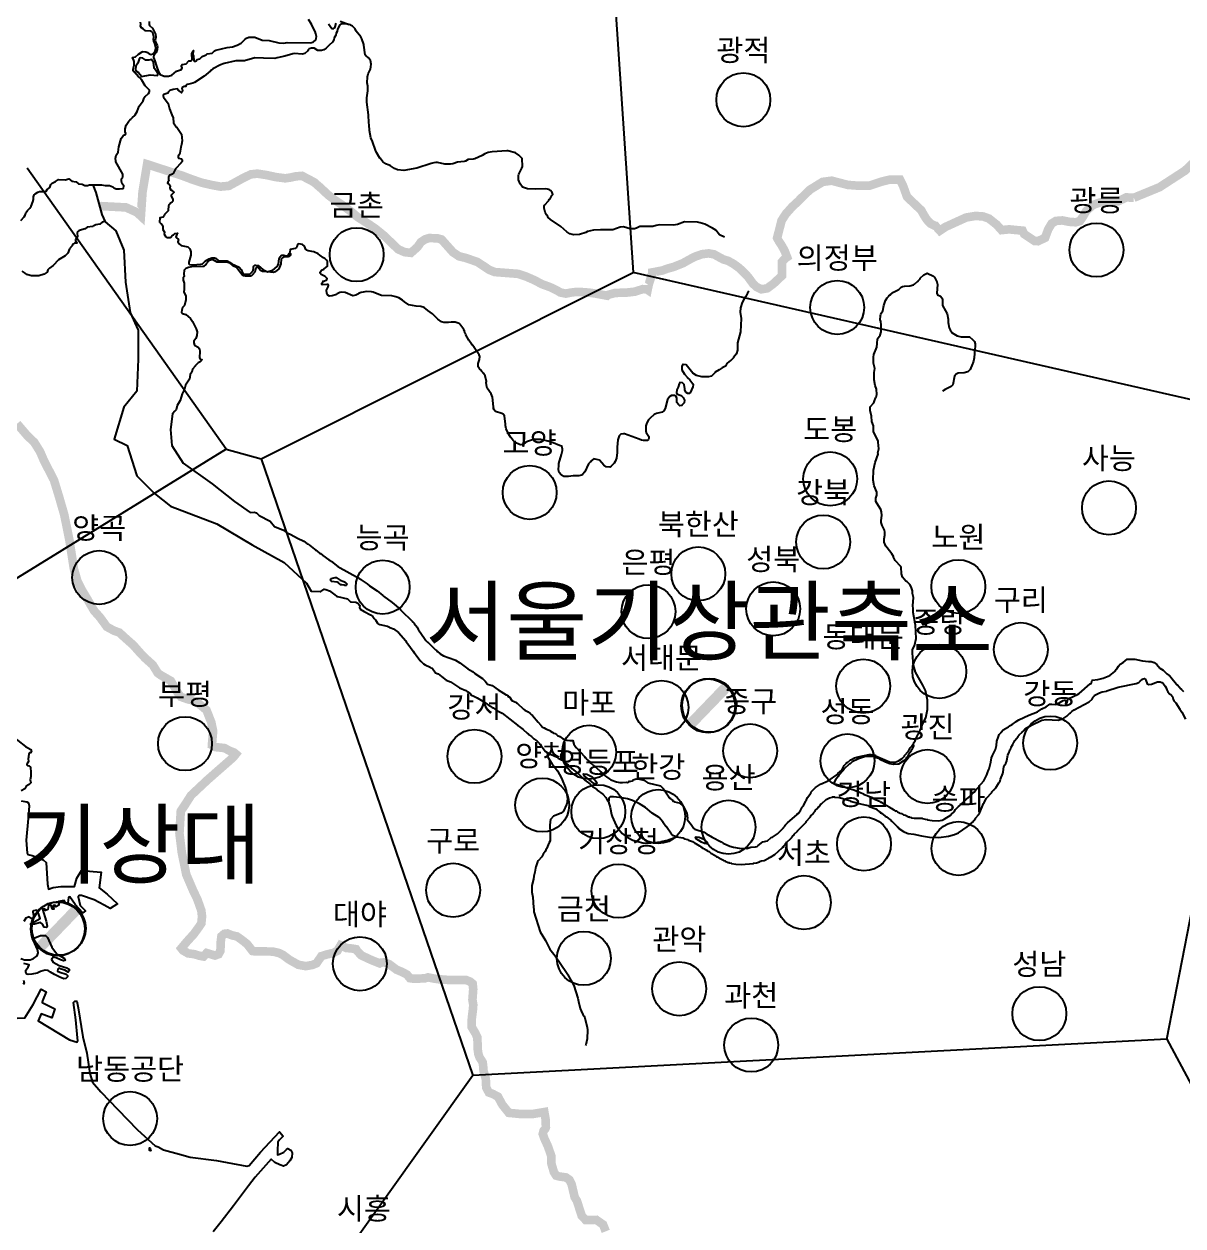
# Model space of a CAD drawing. Header units: millimetres. Extents: x -954552 to 1497340, y -301250 to 736091.
# Drawn here: x 164931 to 218715, y 428269 to 484056 of the extents above; entities that cross this region are included whole.
import ezdxf
from ezdxf.enums import TextEntityAlignment as Align

# ---------------------------------------------------------------- set-up
doc = ezdxf.new("R2010")
doc.units = ezdxf.units.MM
for name, color, linetype in [('2121', 7, 'Continuous'), ('2122', 7, 'Continuous'), ('2411', 7, 'Continuous'), ('AWS', 4, 'Continuous'), ('AWS명', 2, 'Continuous'), ('EL', 2, 'Continuous'), ('MAIN-RIVER', 5, 'Continuous'), ('Point', 1, 'Continuous'), ('관측소명', 3, 'Continuous'), ('기상청', 1, 'Continuous'), ('티센', 6, 'Continuous')]:
    doc.layers.add(name, color=color, linetype=linetype)
doc.styles.get("Standard").update_dxf_attribs({"font": ''})
doc.styles.get('Standard').set_extended_font_data('Gulim')

# ---------------------------------------------------------------- blocks, each defined once
blk = doc.blocks.new('관측소(기상청)')
at = {"layer": '기상청', "const_width": 500}
blk.add_lwpolyline([(821, 874), (-914, -926)], dxfattribs=at)
at = {"layer": '기상청'}
blk.add_circle((-46, -26), 1250, dxfattribs=at)

msp = doc.modelspace()

# ---------------------------------------------------------------- linework, layer by layer
at = {"layer": '2121', "color": 7}
for points in [[(164775, 474943), (164938, 475115), (164989, 475186), (164995, 475233), (165009, 475295), (165096, 475402), (165207, 475517), (165234, 475553), (165262, 475600), (165345, 475802), (165363, 475907), (165372, 476041), (165404, 476126), (165447, 476162), (165448, 476175), (165448, 476175), (165563, 476251), (165644, 476291), (165918, 476283), (165950, 476292), (166008, 476379), (166127, 476464), (166167, 476601), (166223, 476653), (166230, 476672), (166394, 476741), (166489, 476814), (166533, 476835), (166833, 476828), (167002, 476865), (167145, 476766), (167343, 476726), (167455, 476643), (167629, 476627), (167759, 476563), (167871, 476568), (167971, 476586), (168117, 476590), (168117, 476590), (168255, 476234), (168543, 475219), (168688, 474880), (168669, 474893), (168616, 474883), (168556, 474857), (168455, 474771), (168267, 474737), (168146, 474679), (168116, 474661), (167859, 474631), (167771, 474558), (167495, 474471), (167413, 474404), (167400, 474352), (167409, 474198), (167402, 474164), (167313, 474046), (167312, 473990), (167367, 473924), (167379, 473920), (167379, 473890), (167267, 473888), (167228, 473851), (167158, 473780), (167158, 473780), (167158, 473756), (167093, 473688), (167092, 473675), (167046, 473617), (166965, 473415), (166832, 473292), (166536, 473119), (166289, 472854), (166110, 472720), (166041, 472649), (166002, 472544), (165863, 472446), (165612, 472368), (165281, 472374), (165107, 472411), (165063, 472427), (164983, 472493), (164843, 472586)], [(164289, 451080), (165001, 450525), (165250, 450380), (165279, 450276), (165243, 450227), (165243, 450227), (165181, 450225), (165155, 450192), (165142, 450030), (165120, 449945), (165143, 449820), (165066, 449709), (165066, 449665), (165093, 449639), (165148, 449625), (165233, 449558), (165244, 449309), (165250, 449124), (165221, 448979), (165239, 448834), (165163, 448759), (165036, 448678), (164961, 448557), (164802, 448461)], [(164801, 447995), (164961, 447966), (165059, 447960), (165134, 447914), (165175, 447775), (165117, 447185), (165024, 446172), (165077, 445575), (165106, 445506), (165302, 445466), (165817, 445257), (165962, 445136), (166020, 444140), (166072, 443908), (166286, 443984), (166645, 444024), (167265, 444030), (167380, 444418), (167595, 444771), (168509, 444696), (168422, 443966), (168781, 443665), (169273, 443220), (168920, 443000), (168654, 443156), (168185, 443405), (167595, 443613), (167496, 443613), (167438, 443550), (167531, 443144), (167780, 442890), (167658, 442797), (167299, 443191), (167062, 443550), (166998, 443521), (166958, 443272), (166865, 443237), (166790, 443376), (166524, 443330), (166553, 443162), (166402, 443086), (166367, 443162), (166281, 443150), (166310, 442976), (166257, 442971), (166171, 443173), (166061, 443144), (166032, 442959), (165922, 442913), (165875, 442994), (165794, 442976), (165951, 442415), (166009, 442183), (165968, 442120), (165858, 442131), (165794, 442270), (165702, 442357), (165418, 442270), (165244, 442241), (165244, 442305), (165407, 442386), (165673, 442537), (165609, 442768), (165528, 442930), (165372, 442901), (165331, 442855), (165378, 442600), (165372, 442537), (165279, 442542), (165169, 442618), (165019, 442560), (164926, 442398)], [(164787, 440690), (164955, 440626), (165221, 440626), (165372, 440690), (165534, 440812), (165592, 440951), (165557, 441095), (165424, 441373), (165354, 441529), (165354, 441605), (165702, 441749), (165922, 441749), (166026, 441657), (166217, 441217), (166385, 440979), (166466, 440887), (166680, 440765), (166802, 440690), (166836, 440638), (166819, 440592), (166755, 440574), (166622, 440626), (166420, 440719), (166281, 440748), (166200, 440644), (166275, 440516), (166558, 440360), (166917, 440250), (167022, 440186), (167022, 440111), (166975, 440053), (166825, 440140), (166651, 440186), (166541, 440239), (166495, 440186), (166489, 440094), (166599, 440053), (166883, 439955), (166946, 439897), (166940, 439833), (166865, 439752), (166778, 439741), (166599, 439816), (166350, 439938), (166165, 440053), (166043, 440129), (165904, 440140), (165696, 440082), (165545, 440001), (165285, 439961), (165123, 439943), (165059, 439961), (165019, 440048), (165019, 440146), (165129, 440285), (165175, 440389), (164926, 440453)], [(164909, 439683), (164938, 439550), (164886, 439469)], [(164608, 437912), (164972, 437923), (165360, 438543), (165731, 439254), (165962, 439133), (165783, 438716), (165765, 438635), (166367, 438351), (166228, 437935), (165719, 438108), (165592, 437790), (167039, 436904), (167398, 436800), (167432, 436858), (167409, 436997), (167334, 437836), (167230, 438647), (167288, 438699), (167380, 438699), (167444, 438386), (167658, 437049), (167843, 436297), (167988, 435353), (168110, 434948), (168498, 434496), (169291, 433674), (170194, 432725), (171010, 431990), (171160, 431949), (171409, 431805), (172144, 431608), (172642, 431457), (173869, 431313), (174350, 431220), (175270, 431052), (175380, 431075), (175907, 431689), (176793, 432638), (176960, 432436), (176793, 432262), (176711, 432158), (176688, 431764), (176688, 431567), (176793, 431608), (176984, 431701), (177117, 431811), (177169, 431857), (177308, 431793), (177371, 431660), (177366, 431452), (177261, 431295), (177105, 431099), (176966, 431052), (176804, 431099), (176573, 431220), (176399, 431371), (175658, 430531), (175340, 430126), (174657, 429206), (174072, 428459), (173707, 427990)]]:
    msp.add_lwpolyline(points, dxfattribs=at)
at = {"layer": '2122', "color": 7}
msp.add_lwpolyline([(170784, 431880), (170761, 431885), (170740, 431875), (170731, 431851), (170732, 431819), (170742, 431794), (170769, 431782), (170801, 431772), (170825, 431784), (170822, 431806), (170795, 431860), (170784, 431880), (170784, 431880)], dxfattribs=at)
at = {"layer": '2411', "linetype": 'Continuous', "const_width": 400}
msp.add_lwpolyline([(216436, 475993), (217627, 476482), (218808, 477249), (219871, 478253), (220226, 479079), (220403, 479788), (220875, 480437), (222175, 481736), (222883, 482739), (223769, 482975), (224881, 483208)], dxfattribs=at)
at = {"layer": '2411', "const_width": 400}
for points in [[(168436, 475597), (168516, 475605), (169664, 475544), (170170, 475314), (170353, 475144), (170430, 476264), (170642, 477549), (172289, 477011), (172752, 476836), (173171, 476694), (173634, 476586), (174053, 476510), (174439, 476545), (175066, 476889), (175452, 477078), (175760, 477112), (176179, 477048), (176631, 476950), (177050, 476897), (177293, 476931), (177546, 476987), (177832, 477010), (178395, 476714), (178616, 476517), (178649, 476495), (179035, 476132), (179333, 475902), (179642, 475694), (180149, 475321), (180392, 475112), (180679, 474926), (180955, 474750), (181242, 474553), (181650, 474224), (182103, 473784), (182301, 473598), (182599, 473467), (182886, 473435), (183194, 473711), (183348, 473933), (183546, 474066), (183733, 474122), (184108, 474112), (184307, 474058), (184837, 473464), (185112, 473278), (185421, 473202), (185962, 473016), (186281, 472808), (186524, 472644), (186778, 472545), (187858, 472461), (188222, 472341), (188597, 472177), (188972, 471980), (189336, 471849), (189656, 471696), (189822, 471597), (190075, 471543), (190285, 471588), (190549, 471622), (190858, 471613), (191133, 471592), (191288, 471570), (191442, 471549), (191994, 471447), (192034, 471485), (192365, 471576), (192886, 471590), (193267, 471633), (193443, 471689), (193647, 471752), (193837, 471745), (193871, 471721), (193922, 471964), (194091, 472499), (194091, 472530), (194559, 472619), (194769, 472697), (195088, 472787), (195507, 472954), (195760, 473098), (196057, 473254), (196399, 473376), (196707, 473411), (196950, 473368), (197369, 473138), (197612, 473061), (197866, 472919), (198108, 472743), (198285, 472579), (198528, 472326), (198760, 472007), (198926, 471853), (199146, 471744), (199422, 471789), (199554, 471889), (199675, 471977), (199719, 472011), (200106, 472376), (200102, 472600), (200102, 473015), (200248, 473173), (200342, 473238), (200223, 473546), (200080, 473799), (199969, 473964), (199881, 474129), (200088, 474935), (200286, 475244), (200583, 475576), (200836, 475809), (201034, 476008), (201398, 476362), (201992, 476729), (202411, 476785), (203161, 476590), (203569, 476558), (203954, 476560), (204186, 476561), (204516, 476672), (204759, 476750), (205133, 476840), (205585, 476831), (205718, 476567), (205807, 476324), (205906, 476049), (206105, 475851), (206569, 475412), (206679, 475214), (206801, 475016), (206889, 474906), (207000, 474796), (207210, 474687), (207232, 474687), (207435, 474465), (207688, 474637), (208651, 475076), (209090, 475149), (209444, 475125), (209712, 475027), (210066, 474747), (210298, 474491), (210651, 474527), (211273, 474466), (211346, 474308), (211830, 473988), (211984, 473977), (212314, 474133), (212468, 474541), (212622, 474796), (212820, 474918), (213117, 474941), (213448, 474876), (213735, 474855), (213933, 474911), (214076, 475121), (214230, 475386), (214549, 475663), (214868, 475775), (215695, 475822), (216081, 476011), (216436, 475993)], [(191927, 428019), (191802, 428334), (191487, 428554), (191000, 428544), (190810, 428745), (190590, 429432), (190485, 429604), (190342, 430215), (190246, 430406), (190084, 430521), (189759, 430568), (189759, 430568), (189626, 430607), (189521, 430769), (189406, 431160), (189397, 431523), (189253, 431943), (189072, 432344), (189005, 432535), (189043, 432688), (189129, 432793), (189148, 432850), (189139, 433194), (189076, 433557), (188509, 433461), (187917, 433471), (187430, 433518), (187125, 433900), (186924, 434272), (186685, 434397), (186504, 434463), (186380, 434693), (186361, 435093), (186256, 435466), (186237, 435704), (186218, 435857), (186151, 435972), (186074, 436086), (186074, 436086), (186017, 436249), (185988, 436449), (185969, 437022), (185874, 437222), (185702, 437509), (185712, 437910), (185769, 438368), (185778, 438540), (185740, 438769), (185778, 439256), (185750, 439514), (185635, 439609), (185444, 439685), (185301, 439685), (184671, 439685), (184136, 439724), (183955, 439752), (183678, 439809), (183535, 439762), (183019, 439743), (182838, 439771), (182704, 439934), (182475, 440058), (182218, 440163), (181874, 440420), (181654, 440506), (181482, 440487), (181434, 440458), (181042, 440615), (180586, 440828), (180379, 441045), (180341, 441113), (180131, 441149), (179885, 441172), (179623, 441295), (179478, 441045), (179293, 440945), (178970, 440868), (178731, 440791), (178608, 440614), (178501, 440460), (178308, 440383), (178008, 440329), (177662, 440391), (177238, 440629), (176961, 440837), (176769, 440937), (176469, 441006), (175884, 441014), (175638, 441014), (175537, 441029), (175283, 441353), (175083, 441514), (174814, 441707), (174575, 441761), (174368, 441845), (174229, 441830), (174091, 441714), (174060, 441460), (174044, 441037), (173960, 440883), (173790, 440822), (173406, 440937), (173259, 440776), (173059, 440814), (173059, 440814), (172836, 440883), (172544, 440922), (172313, 441053), (172230, 441155), (172505, 441484), (172813, 441822), (172813, 441822), (173036, 442130), (173159, 442315), (173190, 442638), (173159, 442907), (172975, 443431), (172805, 443777), (172459, 444585), (172251, 445609), (172143, 446494), (172205, 447525), (172382, 447787), (172682, 448256), (173444, 448972), (174637, 450019), (174760, 450173), (174668, 450250), (174491, 450311), (174237, 450450), (173813, 450496), (173652, 450588), (173667, 450796), (173706, 451235), (173621, 451643), (173398, 452212), (173028, 452520), (172713, 452674), (172513, 452720), (172213, 452828), (172105, 452951), (171743, 453567), (171267, 453839), (171137, 453933), (170906, 454308), (170552, 454626), (170328, 454857), (169996, 455233), (169635, 455551), (169353, 455811), (169108, 455897), (168775, 456078), (168645, 456258), (168443, 456533), (168183, 456822), (167851, 457393), (167605, 457804), (167410, 458194), (167244, 458765), (167042, 460072), (166796, 461286), (166551, 462131), (166319, 462889), (165864, 463771), (165677, 464204), (165402, 464645), (165084, 464948), (164607, 465504)]]:
    msp.add_lwpolyline(points, dxfattribs=at)
at = {"layer": 'AWS'}
for centre in [(198313, 480541), (214701, 473569), (180370, 473354), (202671, 470902), (202345, 462946), (188397, 462316), (215281, 461600), (202018, 460017), (196222, 458536), (168419, 458368), (181573, 457922), (208292, 457945), (193909, 456783), (199699, 456912), (211191, 455026), (207409, 454004), (203878, 453328), (194514, 452335), (172401, 450657), (212557, 450685), (191154, 450257), (198630, 450322), (185832, 450064), (203150, 449854), (206860, 449129), (188980, 447806), (191583, 447500), (194362, 447272), (197627, 446778), (203911, 446003), (208296, 445790), (184844, 443854), (192522, 443818), (201124, 443280), (190912, 440690), (180519, 440440), (195339, 439279), (212050, 438123), (198677, 436668), (169852, 433255)]:
    msp.add_circle(centre, 1250, dxfattribs=at)
at = {"layer": 'MAIN-RIVER'}
for points in [[(170737, 484179), (170743, 484040), (170752, 483985), (170888, 483861), (171027, 483581), (171044, 483449), (171016, 483313), (171034, 483235), (171106, 483061), (171117, 482993), (171115, 482868), (171069, 482731), (170960, 482589), (170935, 482533), (170934, 482502), (171000, 482352), (171071, 482100), (171174, 481836), (171253, 481722), (171440, 481638), (171639, 481635), (171783, 481676), (172011, 481866), (172244, 481950), (172270, 482025), (172233, 482106), (172234, 482132), (172266, 482178), (172454, 482210), (172574, 482342), (172682, 482351), (172717, 482384), (172717, 482384), (172726, 482411), (172724, 482674), (172731, 482748), (172795, 482822), (172770, 482722), (172771, 482649), (172789, 482574), (172806, 482363), (172824, 482334), (172899, 482327), (172963, 482404), (173089, 482437), (173191, 482555), (173385, 482625), (173436, 482668), (173662, 482708), (173763, 482813), (173826, 482842), (174359, 482965), (174603, 482999), (174816, 483071), (174883, 483114), (174942, 483138), (174959, 483156), (175006, 483174), (175195, 483359), (175248, 483399), (175360, 483443), (175472, 483453), (175647, 483444), (175982, 483314), (175982, 483314), (176307, 483296), (176761, 483177), (176992, 483173), (177136, 483195), (178228, 483178), (178355, 483220), (178474, 483324), (178491, 483382), (178496, 483474), (178476, 483607), (178437, 483709), (178360, 483852), (178274, 484048), (178134, 484266)], [(168117, 476590), (168522, 476600), (168695, 476567), (168890, 476563), (169045, 476500), (169094, 476450), (169199, 476402), (169368, 476409), (169537, 476428), (169550, 476440), (169564, 476525), (169558, 476547), (169481, 476641), (169455, 476761), (169457, 476866), (169501, 476922), (169515, 476982), (169511, 477085), (169198, 477663), (169183, 477714), (169178, 477815), (169186, 477889), (169213, 477977), (169302, 478112), (169331, 478362), (169443, 478747), (169508, 478858), (169546, 478898), (169646, 478931), (169650, 478975), (169631, 479025), (169631, 479025), (169619, 479187), (169672, 479355), (169787, 479541), (169857, 479609), (169857, 479621), (169889, 479639), (169965, 479723), (170073, 479817), (170081, 479844), (170176, 479991), (170274, 480245), (170453, 480492), (170508, 480638), (170541, 480669), (170547, 480687), (170714, 480831), (170746, 480912), (170747, 480987), (170545, 481191), (170399, 481455), (170282, 481572), (170238, 481605), (170037, 481842), (170024, 481845), (170000, 481886), (169999, 481965), (170035, 482154), (170038, 482325), (170032, 482369), (169970, 482500), (170110, 482528), (170110, 482528), (170239, 482660), (170407, 482767), (170437, 482776), (170583, 482770), (170632, 482754), (170661, 482740), (170743, 482667), (170837, 482638), (170901, 482667), (170938, 482696), (170938, 482708), (171020, 482801), (171042, 482938), (171031, 483044), (170997, 483154), (170953, 483252), (170941, 483333), (170956, 483470), (170903, 483652), (170860, 483702), (170804, 483722), (170561, 483745), (170456, 483840), (170381, 483876), (170340, 483955), (170354, 484054), (170343, 484142)], [(179607, 484189), (180018, 484032), (179782, 484069), (179627, 484048), (179579, 484018), (179482, 483823), (179455, 483708), (179412, 483637), (179412, 483637), (179397, 483540), (179325, 483410), (179312, 483329), (179248, 483218), (179099, 483077), (179074, 483066), (179074, 483054), (178949, 482935), (178841, 482862), (178742, 482832), (178573, 482835), (178393, 482935), (178275, 482940), (178168, 482898), (178124, 482855), (178097, 482806), (177964, 482689), (177858, 482660), (177472, 482684), (177403, 482679), (177032, 482560), (176681, 482491), (176568, 482455), (176037, 482467), (175644, 482489), (175155, 482353), (174761, 482341), (174219, 482218), (174050, 482160), (173693, 481977), (173592, 481894), (173592, 481894), (173579, 481894), (173573, 481876), (173295, 481639), (172834, 481341), (172769, 481310), (172519, 481253), (172472, 481227), (172444, 481203), (172443, 481154), (172357, 481156), (172325, 481148), (172269, 481114), (172261, 481094), (172290, 480959), (172283, 480934), (172239, 480894), (172232, 480863), (172189, 480914), (172134, 480956), (172096, 480968), (172065, 481035), (172048, 481044), (171856, 481015), (171703, 480972), (171623, 480895), (171601, 480849), (171419, 480786), (171382, 480747), (171380, 480718), (171405, 480661), (171612, 480367), (171612, 480367), (171677, 480116), (171795, 479845), (171845, 479702), (171860, 479464), (171990, 479293), (172015, 479277), (172056, 479226), (172239, 478946), (172265, 478639), (172235, 478467), (172201, 478343), (172156, 478060), (172121, 477968), (172089, 477925), (172078, 477873), (172103, 477836), (172239, 477802), (172276, 477758), (172263, 477683), (172218, 477628), (172218, 477615), (171963, 477332), (171858, 477125), (171828, 477084), (171696, 477043), (171632, 476956), (171636, 476825), (171655, 476778), (171597, 476720), (171596, 476676), (171675, 476597), (171675, 476597), (171713, 476543), (171692, 476437), (171747, 476361), (171772, 476351), (171877, 476253), (171877, 476241), (171756, 476112), (171755, 476061), (171840, 475923), (171833, 475835), (171808, 475798), (171738, 475755), (171661, 475663), (171642, 475620), (171626, 475417), (171613, 475389), (171445, 475214), (171441, 475160), (171390, 475099), (171240, 475064), (171218, 474864), (171273, 474793), (171304, 474777), (171378, 474683), (171375, 474519), (171448, 474398), (171433, 474299), (171512, 474179), (171562, 474153), (171712, 474153), (171743, 474162), (171743, 474162), (171820, 474261), (171864, 474273), (171927, 474335), (172053, 474357), (172046, 474329), (172027, 474311), (171981, 474165), (171993, 474143), (172092, 474051), (172065, 473952), (172151, 473844), (172224, 473780), (172536, 473713), (172622, 473620), (172675, 473479), (172679, 473323), (172574, 473008), (172585, 472925), (172604, 472903), (172760, 472878), (173141, 472909), (173216, 472933), (173337, 473056), (173520, 473166), (173639, 473208), (173770, 473206), (173821, 473186), (173919, 473097), (173993, 473061), (174362, 473058), (174495, 472995), (174495, 472995), (174572, 472934), (174907, 472769), (175000, 472666), (175084, 472484), (175158, 472452), (175426, 472461), (175529, 472571), (175529, 472584), (175567, 472633), (175581, 472683), (175587, 472795), (175664, 472863), (175695, 472869), (175798, 472848), (176017, 472663), (176231, 472550), (176301, 472592), (176478, 472631), (176672, 472799), (176672, 472812), (176707, 472846), (176733, 472921), (176769, 473157), (176817, 473254), (176858, 473309), (176889, 473327), (176990, 473335), (177083, 473296), (177170, 473301), (177253, 473417), (177303, 473405), (177303, 473405), (177302, 473336), (177220, 473268), (177188, 473250), (176976, 473235), (176933, 473209), (176868, 473149), (176845, 472919), (176761, 472689), (176590, 472554), (176509, 472531), (176231, 472550), (175996, 472569), (175904, 472612), (175904, 472625), (175891, 472628), (175789, 472752), (175719, 472749), (175687, 472718), (175634, 472532), (175569, 472463), (175562, 472444), (175482, 472366), (175444, 472357), (175212, 472351), (175135, 472375), (175057, 472416), (174927, 472574), (174794, 472758), (174627, 472829), (174486, 472959), (174385, 472990), (174385, 472990), (173899, 473003), (173713, 473106), (173619, 473114), (173513, 473066), (173385, 472931), (173378, 472912), (173263, 472808), (173221, 472796), (172696, 472781), (172570, 472763), (172438, 472712), (172368, 472628), (172353, 472454), (172357, 472341), (172319, 472273), (172317, 472167), (172359, 472034), (172360, 471735), (172352, 471623), (172437, 471422), (172434, 471260), (172373, 470992), (172290, 470899), (172256, 470777), (172243, 470688), (172292, 470619), (172442, 470572), (172657, 470387), (172755, 470252), (172918, 469915), (172960, 469770), (172960, 469770), (172957, 469596), (172911, 469465), (172809, 469342), (172808, 469267), (172843, 469157), (173010, 469057), (173066, 468975), (173088, 468862), (173077, 468572), (173089, 468531), (173108, 468509), (173176, 468486), (173175, 468473), (173144, 468418), (173106, 468382), (173005, 468327), (172878, 468197), (172877, 468173), (172756, 468031), (172717, 467894), (172634, 467789), (172606, 467571), (172426, 467299), (172380, 467106), (172270, 466890), (172184, 466585), (172030, 466344), (171983, 466155), (171932, 466089), (171822, 465969), (171721, 465238), (171796, 464495), (172316, 463677), (173655, 462711), (174696, 461894), (175429, 461382), (175610, 461401), (175717, 461374), (175846, 461247), (176348, 460989), (176556, 460742), (176965, 460561), (177107, 460459), (177312, 460368), (177615, 460195), (177920, 460052), (178055, 459947), (178055, 459947), (178073, 459931), (178130, 459911), (178185, 459871), (178406, 459682), (178462, 459647), (178462, 459634), (178480, 459634), (178526, 459608), (178520, 459599), (178540, 459592), (178641, 459503), (178691, 459484), (178781, 459402), (178801, 459395), (179079, 459191), (179240, 459088), (179240, 459075), (179283, 459056), (179500, 458884), (179598, 458820), (180353, 458395), (180403, 458379), (180477, 458325), (180583, 458270), (180619, 458235), (180854, 458081), (180959, 457986), (181318, 457756), (181577, 457533), (181601, 457523), (181619, 457500), (181619, 457500), (182021, 457207), (182396, 456882), (182402, 456863), (182421, 456856), (182957, 456327), (182956, 456314), (182968, 456314), (183030, 456250), (183030, 456238), (183042, 456238), (183168, 456064), (183225, 455958), (183243, 455946), (183511, 455541), (183511, 455529), (183583, 455451), (183583, 455439), (183641, 455385), (183653, 455360), (183665, 455360), (184033, 455006), (184076, 454977), (184093, 454947), (184113, 454940), (184238, 454822), (184392, 454732), (184922, 454544), (184953, 454524), (185162, 454408), (185525, 454121), (185742, 454004), (185742, 454004), (185859, 453915), (186209, 453682), (186335, 453550), (186433, 453419), (186663, 453352), (186934, 453149), (187312, 452925), (187371, 452900), (187416, 452835), (187454, 452834), (187576, 452657), (187781, 452560), (187781, 452547), (187823, 452528), (188107, 452255), (188174, 452204), (188325, 452127), (188422, 452049), (188446, 452017), (188466, 452011), (188523, 451958), (188797, 451653), (188907, 451513), (188999, 451420), (189071, 451386), (189141, 451339), (189328, 451273), (189371, 451247), (189371, 451235), (189435, 451187), (189485, 451173), (189485, 451173), (189485, 451160), (189519, 451148), (189519, 451136), (189580, 451122), (189592, 451106), (189637, 451088), (189637, 451075), (189686, 451033), (189792, 450991), (189925, 450901), (190119, 450823), (190263, 450805), (190370, 450806), (190401, 450795), (190449, 450625), (190539, 450489), (190539, 450476), (190551, 450476), (190936, 450057), (190954, 450017), (190982, 450010), (191068, 449922), (191081, 449897), (191093, 449896), (191198, 449790), (191204, 449771), (191219, 449768), (191362, 449638), (191493, 449537), (191691, 449360), (191691, 449347), (191691, 449347), (191705, 449346), (191803, 449255), (191916, 449139), (191966, 449113), (192064, 449031), (192157, 448979), (192433, 448882), (192576, 448853), (192700, 448849), (192879, 448871), (192932, 448856), (192994, 448881), (192987, 448891), (193006, 448891), (193012, 448910), (193019, 448903), (193169, 448932), (193201, 448971), (193345, 449017), (193495, 449014), (193688, 448954), (193886, 448839), (194476, 448692), (194613, 448565), (194862, 448183), (194862, 448164), (194930, 448115), (194939, 448088), (195022, 448028), (195034, 447987), (195114, 447965), (195114, 447965), (195114, 447953), (195389, 447890), (195398, 447869), (195462, 447822), (195467, 447805), (195542, 447734), (195694, 447435), (195727, 447191), (195713, 447129), (195897, 446910), (196013, 446712), (196062, 446686), (196489, 446541), (196617, 446454), (196685, 446428), (196868, 446317), (197290, 446101), (197382, 446041), (197692, 445892), (197854, 445845), (198122, 445798), (198472, 445786), (198666, 445845), (198879, 445860), (198948, 445878), (199002, 445921), (199220, 446104), (199433, 446145), (199611, 446292), (199659, 446315), (199900, 446475), (199900, 446475), (200174, 446745), (200174, 446770), (200236, 446830), (200248, 446858), (200268, 446868), (200269, 446881), (200309, 446929), (200362, 446975), (200362, 446987), (200808, 447372), (200814, 447391), (200827, 447391), (200897, 447452), (200897, 447477), (200973, 447551), (201050, 447700), (201102, 447774), (201201, 447966), (201201, 447985), (201244, 448046), (201289, 448151), (201441, 448363), (201467, 448413), (201537, 448503), (201640, 448605), (201668, 448615), (201899, 448772), (202251, 448929), (202693, 449234), (202700, 449266), (202877, 449431), (202877, 449431), (202993, 449642), (203070, 449713), (203070, 449726), (203103, 449744), (203123, 449774), (203142, 449780), (203285, 449899), (203332, 449927), (203467, 450003), (203638, 450051), (204148, 450151), (204245, 450152), (204433, 450120), (204443, 450090), (205089, 449808), (205245, 449796), (205364, 449798), (205509, 449852), (205679, 449968), (205793, 450078), (205793, 450103), (205975, 450303), (206057, 450455), (206114, 450531), (206153, 450571), (206200, 450600), (206209, 450572), (206203, 450537), (206138, 450386), (206107, 450345), (206100, 450312), (206100, 450312), (205979, 450148), (205930, 450050), (205873, 449996), (205872, 449970), (205733, 449835), (205518, 449711), (205487, 449702), (205286, 449686), (205114, 449713), (204907, 449799), (204654, 449921), (204598, 449963), (204480, 450000), (204437, 450029), (204362, 450054), (203931, 450040), (203655, 449956), (203371, 449805), (203264, 449719), (203238, 449719), (202984, 449473), (202984, 449461), (202946, 449424), (202946, 449411), (202742, 449196), (202717, 449134), (202587, 448980), (202525, 448863), (202537, 448834), (202531, 448824), (202556, 448796), (202556, 448796), (203009, 448664), (203046, 448642), (203493, 448490), (203499, 448480), (203754, 448390), (203888, 448331), (203890, 448317), (204137, 448219), (204139, 448206), (204163, 448207), (204169, 448198), (204263, 448166), (204269, 448148), (204287, 448153), (204368, 448096), (204659, 447966), (204685, 447944), (204728, 447934), (204753, 447919), (204759, 447903), (204864, 447854), (205079, 447717), (205113, 447704), (205119, 447688), (205176, 447666), (205291, 447590), (205408, 447529), (205421, 447532), (205463, 447496), (205563, 447449), (205575, 447433), (205575, 447433), (205647, 447410), (205739, 447358), (205832, 447329), (205985, 447258), (206023, 447254), (206022, 447241), (206123, 447230), (206122, 447218), (206246, 447197), (206614, 447194), (206621, 447185), (206747, 447150), (206857, 447134), (206857, 447122), (207076, 447096), (207368, 447079), (207537, 447101), (207638, 447144), (207960, 447357), (207967, 447376), (207979, 447376), (208100, 447492), (208157, 447592), (208297, 447742), (208354, 447782), (208354, 447795), (208386, 447825), (208398, 447825), (208551, 447976), (208773, 448166), (208819, 448219), (208819, 448219), (208833, 448221), (208836, 448236), (208864, 448263), (208896, 448282), (208906, 448310), (208934, 448331), (208941, 448350), (208953, 448350), (208966, 448375), (208992, 448387), (208992, 448399), (209020, 448401), (209106, 448497), (209106, 448510), (209211, 448611), (209212, 448624), (209263, 448672), (209263, 448698), (209340, 448776), (209346, 448795), (209467, 448932), (209614, 449211), (209660, 449341), (209660, 449366), (209673, 449378), (209687, 449428), (209724, 449481), (209731, 449542), (209805, 449795), (209833, 449994), (209872, 450100), (209872, 450100), (210012, 450382), (210061, 450572), (210083, 450777), (210148, 450995), (210193, 451075), (210273, 451179), (210273, 451192), (210366, 451291), (210366, 451304), (210624, 451437), (210667, 451476), (210789, 451549), (210959, 451672), (210959, 451684), (210972, 451684), (211093, 451766), (211564, 451984), (211960, 452133), (212168, 452268), (212369, 452359), (212538, 452481), (212634, 452491), (212796, 452476), (212871, 452494), (213149, 452658), (213212, 452679), (213250, 452678), (213262, 452666), (213275, 452563), (213262, 452507), (213287, 452487), (213287, 452487), (213329, 452537), (213368, 452698), (213425, 452757), (213815, 452935), (213891, 452984), (214416, 453425), (214416, 453437), (214448, 453455), (214467, 453486), (214498, 453608), (214765, 453636), (215008, 453693), (215317, 453823), (215555, 454011), (215568, 454036), (215580, 454036), (215614, 454100), (215646, 454130), (215717, 454259), (215799, 454352), (215945, 454424), (216130, 454578), (216340, 454571), (216484, 454578), (216833, 454504), (217120, 454474), (217245, 454472), (217381, 454426), (217505, 454334), (217646, 454160), (217794, 454064), (217794, 454064), (217861, 454007), (217964, 453894), (218077, 453813), (218109, 453807), (218150, 453744), (218421, 453419), (218420, 453407), (218458, 453388), (218619, 453207), (218632, 453204), (218631, 453191), (218746, 453080)], [(179059, 484064), (179208, 483843), (179276, 483829), (179333, 483879), (179365, 483934), (179414, 484103)], [(197435, 474168), (197204, 474274), (197032, 474488), (196886, 474589), (196520, 474760), (196315, 474835), (196178, 474868), (195585, 474872), (195259, 474759), (195070, 474724), (194427, 474734), (194262, 474706), (194107, 474664), (193508, 474662), (193349, 474576), (193263, 474547), (193063, 474550), (192752, 474637), (192589, 474633), (192256, 474507), (191879, 474512), (191679, 474510), (191362, 474484), (191086, 474420), (191004, 474380), (190716, 474291), (190441, 474274), (190372, 474281), (190264, 474321), (190124, 474404), (189841, 474665), (189841, 474665), (189359, 474979), (189242, 475096), (189242, 475121), (189179, 475206), (189109, 475332), (189062, 475514), (189067, 475607), (189083, 475645), (189286, 475866), (189287, 475892), (189341, 475945), (189427, 476102), (189465, 476151), (189442, 476242), (189362, 476328), (189294, 476369), (189144, 476400), (188657, 476391), (188301, 476407), (188111, 476464), (188098, 476481), (188070, 476490), (187949, 476634), (187883, 476833), (187881, 477032), (187894, 477094), (188037, 477361), (188062, 477448), (188044, 477816), (187889, 477969), (187741, 478078), (187741, 478078), (187387, 478177), (187337, 478178), (186658, 478124), (186472, 478094), (186309, 478026), (186192, 477957), (185848, 477794), (185775, 477781), (185538, 477776), (185411, 477691), (185361, 477676), (185042, 477646), (184837, 477575), (184728, 477551), (184466, 477549), (184123, 477624), (184036, 477631), (183948, 477621), (183830, 477590), (183164, 477371), (182550, 477261), (182256, 477291), (182127, 477350), (181937, 477478), (181873, 477510), (181707, 477564), (181675, 477603), (181588, 477665), (181453, 477829), (181441, 477833), (181285, 478098), (181285, 478098), (181235, 478207), (181104, 478603), (181025, 478767), (180968, 479111), (180951, 479373), (180935, 479476), (180911, 479843), (180832, 480425), (180836, 480625), (180892, 480961), (180889, 481168), (180860, 481331), (180864, 481605), (180898, 481742), (181007, 481965), (181029, 482063), (181036, 482196), (181008, 482371), (180922, 482485), (180806, 482577), (180794, 482577), (180768, 482625), (180704, 483069), (180699, 483110), (180612, 483365), (180563, 483462), (180349, 483728), (180291, 483831), (180190, 483946), (180175, 483961), (180086, 484000), (180086, 484000), (180087, 484013), (180018, 484032), (180018, 484032)], [(170211, 482245), (170126, 482095), (170107, 481941), (170162, 481849), (170236, 481807), (170377, 481639), (170377, 481627), (170790, 481692), (171121, 481669), (171135, 481698), (171141, 481768), (170988, 481998), (170973, 482042), (170937, 482271), (170852, 482404), (170727, 482374), (170577, 482377), (170440, 482473), (170320, 482491), (170271, 482426), (170211, 482245), (170211, 482245)], [(168688, 474880), (169193, 474453), (169565, 473561), (169640, 472075), (169863, 470663), (170234, 469845), (170234, 468508), (170160, 467021), (169565, 466278), (169119, 464792), (169714, 464495), (170160, 463083), (170978, 462265), (171721, 461671), (173878, 460853), (175513, 459887), (177001, 459070), (178042, 458104), (178263, 457736), (178681, 457716), (178712, 457725), (178864, 457819), (178939, 457816), (179100, 457747), (179347, 457556), (179434, 457503), (179480, 457484), (179944, 457371), (180079, 457244), (180110, 457231), (180322, 457221), (180421, 457176), (180507, 457074), (180505, 456975), (180536, 456903), (180709, 456784), (181012, 456630), (181117, 456553), (181178, 456457), (181234, 456405), (181329, 456241), (181369, 456213), (181436, 456186), (181801, 456106), (181898, 456069), (181903, 456054), (182070, 455982), (182304, 455821), (182648, 455423), (182648, 455423), (182666, 455379), (182748, 455294), (182993, 454953), (183036, 454877), (183049, 454876), (183157, 454717), (183311, 454512), (183330, 454501), (183332, 454484), (183345, 454484), (183475, 454360), (183549, 454309), (183772, 454199), (183802, 454173), (183864, 454160), (183870, 454142), (183883, 454138), (184030, 453945), (184148, 453893), (184298, 453767), (184524, 453602), (184729, 453528), (185137, 453252), (185434, 453123), (185487, 453088), (185489, 453076), (185533, 453059), (185657, 452969), (185669, 452957), (185663, 452915), (185836, 452838), (185836, 452838), (185956, 452783), (186226, 452629), (186417, 452491), (186473, 452462), (186610, 452376), (186636, 452345), (186696, 452315), (186869, 452194), (187122, 452072), (187839, 451507), (187868, 451497), (187907, 451458), (188098, 451318), (188276, 451148), (188344, 451098), (188350, 451080), (188362, 451080), (188387, 451052), (188486, 450987), (188590, 450887), (188602, 450887), (188639, 450845), (188731, 450779), (188857, 450658), (188857, 450645), (188877, 450633), (188937, 450562), (189124, 450296), (189204, 450243), (189286, 450191), (189645, 450044), (189645, 450044), (189725, 449988), (189868, 449909), (190010, 449807), (190109, 449717), (190177, 449673), (190188, 449648), (190200, 449647), (190264, 449580), (190301, 449558), (190342, 449516), (190342, 449505), (190355, 449505), (190669, 449253), (190952, 448967), (191187, 448798), (191308, 448674), (191427, 448610), (191459, 448579), (191458, 448567), (191526, 448519), (191534, 448492), (191797, 448304), (191926, 448152), (192016, 448001), (192056, 447962), (192137, 447691), (192200, 447367), (192229, 447279), (192417, 446861), (192490, 446731), (192692, 446478), (192692, 446478), (192927, 446319), (193181, 446183), (193348, 446125), (193715, 446043), (194015, 446045), (194479, 446100), (194505, 446112), (194798, 446176), (195216, 446326), (195519, 446280), (195519, 446267), (195585, 446253), (195589, 446239), (195722, 446202), (195762, 446178), (195812, 446167), (195959, 446109), (196068, 446036), (196112, 446020), (196117, 446003), (196276, 445912), (196337, 445864), (196424, 445826), (196428, 445810), (196511, 445777), (196530, 445751), (196622, 445715), (196640, 445681), (196727, 445645), (196812, 445577), (196858, 445557), (196858, 445557), (196873, 445538), (197079, 445415), (197072, 445405), (197122, 445392), (197182, 445351), (197388, 445247), (197395, 445234), (197466, 445211), (197470, 445196), (197611, 445137), (197649, 445134), (197649, 445121), (197756, 445107), (197770, 445096), (197972, 445057), (198210, 445047), (198782, 445096), (198789, 445105), (198917, 445126), (199065, 445171), (199065, 445184), (199140, 445196), (199144, 445209), (199275, 445238), (199505, 445355), (199505, 445367), (199580, 445391), (199773, 445508), (200121, 445825), (200146, 445868), (200191, 445864), (200191, 445864), (200185, 445914), (200267, 445994), (200268, 446020), (200559, 446301), (200559, 446314), (200598, 446351), (200598, 446363), (200649, 446413), (200649, 446425), (200668, 446431), (200674, 446450), (200821, 446591), (200821, 446603), (200901, 446694), (201221, 447016), (201221, 447041), (201434, 447265), (201444, 447300), (201549, 447401), (201549, 447413), (201584, 447441), (201603, 447481), (201654, 447521), (201654, 447546), (201765, 447661), (201804, 447722), (201834, 447742), (201897, 447829), (201897, 447842), (201909, 447842), (201922, 447866), (201922, 447866), (201935, 447866), (202163, 448069), (202314, 448141), (202458, 448173), (202458, 448186), (202464, 448180), (202539, 448185), (202539, 448175), (202751, 448163), (202751, 448150), (202782, 448153), (203242, 448014), (203292, 447988), (203621, 447889), (203647, 447892), (203646, 447879), (203746, 447864), (204088, 447778), (204156, 447742), (204457, 447624), (204516, 447585), (204522, 447569), (204610, 447501), (204678, 447469), (204685, 447448), (204732, 447422), (204896, 447293), (204927, 447280), (204927, 447267), (204954, 447257), (205107, 447131), (205107, 447131), (205155, 447104), (205170, 447077), (205207, 447058), (205381, 446887), (205446, 446810), (205467, 446798), (205472, 446780), (205491, 446773), (205497, 446754), (205516, 446748), (205532, 446718), (205750, 446584), (205916, 446506), (205969, 446488), (206228, 446460), (206583, 446373), (206950, 446318), (207393, 446304), (207838, 446359), (208117, 446444), (208303, 446521), (208701, 446794), (208775, 446859), (208813, 446907), (208825, 446907), (208943, 447015), (209087, 447182), (209088, 447195), (209222, 447356), (209222, 447368), (209267, 447423), (209267, 447423), (209404, 447721), (209455, 447877), (209490, 447923), (209603, 448130), (209844, 448395), (209845, 448419), (209953, 448524), (209972, 448530), (209972, 448543), (210029, 448598), (210176, 448833), (210228, 448932), (210247, 449004), (210358, 449274), (210378, 449354), (210395, 449572), (210446, 449678), (210497, 449728), (210536, 449864), (210549, 449877), (210591, 450120), (210643, 450262), (210669, 450287), (210685, 450371), (210727, 450423), (210741, 450498), (210813, 450610), (210842, 450682), (210869, 450708), (210914, 450801), (211073, 450980), (211073, 450980), (211073, 451005), (211118, 451048), (211118, 451060), (211253, 451193), (211254, 451206), (211291, 451230), (211292, 451242), (211397, 451337), (211682, 451520), (212166, 451743), (212360, 451777), (212931, 451752), (213179, 451826), (213181, 451840), (213331, 451937), (213356, 451963), (213473, 452075), (213492, 452081), (213559, 452146), (213666, 452219), (214366, 452595), (214505, 452718), (214544, 452817), (214608, 452875), (214620, 452900), (214835, 453018), (214959, 453063), (215162, 453097), (215176, 453109), (215708, 453279), (216551, 453441), (216551, 453441), (216666, 453495), (216722, 453556), (216735, 453556), (216836, 453652), (216863, 453667), (216924, 453676), (216957, 453665), (216993, 453608), (217059, 453432), (217128, 453406), (217253, 453417), (217536, 453531), (217660, 453526), (217729, 453491), (217797, 453445), (217796, 453433), (217809, 453433), (217889, 453331), (217937, 453249), (217967, 453158), (218015, 453060), (218091, 452975), (218147, 452937), (218224, 452842), (218259, 452720), (218293, 452650), (218380, 452545), (218577, 452254), (218657, 452122), (218830, 451785)], [(198563, 471660), (198506, 471567), (198427, 471403), (198351, 471295), (198254, 471125), (198175, 470889), (198166, 470683), (198205, 470382), (198183, 469777), (198043, 469254), (198038, 468924), (197988, 468761), (197988, 468761), (197979, 468737), (197857, 468582), (197857, 468570), (197717, 468419), (197699, 468419), (197649, 468392), (197548, 468301), (197482, 468177), (197458, 468158), (197332, 468104), (197188, 468002), (197010, 467895), (197003, 467877), (196832, 467718), (196694, 467683), (196381, 467682), (196138, 467742), (196138, 467742), (195972, 467858), (195660, 468243), (195521, 468249), (195495, 468238), (195452, 468159), (195464, 468000), (195584, 467807), (195719, 467652), (195719, 467640), (195834, 467546), (195964, 467364), (195982, 467314), (195975, 467220), (195841, 466939), (195819, 466911), (195769, 466908), (195744, 466911), (195664, 466950), (195646, 466972), (195603, 467077), (195604, 467126), (195564, 467327), (195484, 467406), (195372, 467420), (195327, 467362), (195293, 467200), (195223, 467076), (195208, 466933), (195232, 466888), (195414, 466808), (195459, 466780), (195459, 466780), (195523, 466719), (195583, 466592), (195563, 466471), (195461, 466366), (195461, 466353), (195373, 466343), (195299, 466401), (195233, 466493), (195223, 466708), (195186, 466789), (195112, 466815), (194975, 466811), (194905, 466769), (194790, 466627), (194684, 466217), (194626, 466111), (194544, 466047), (194275, 465984), (194199, 465949), (194167, 465934), (193989, 465770), (193989, 465758), (193913, 465685), (193827, 465548), (193784, 465400), (193780, 465182), (193810, 465103), (193926, 464917), (193920, 464831), (193905, 464773), (193842, 464728), (193842, 464728), (193676, 464727), (193580, 464747), (193481, 464796), (192804, 465035), (192747, 465041), (192622, 465019), (192552, 464939), (192487, 464765), (192456, 464422), (192463, 464167), (192421, 463900), (192364, 463745), (192320, 463669), (192183, 463533), (192123, 463494), (191948, 463499), (191843, 463576), (191641, 463817), (191372, 463876), (191250, 463787), (191230, 463744), (191208, 463730), (191208, 463718), (191134, 463637), (190951, 463272), (190855, 463155), (190804, 463121), (190673, 463089), (190408, 463090), (190204, 463059), (189979, 463063), (189979, 463063), (189868, 463112), (189866, 463126), (189852, 463130), (189770, 463238), (189728, 463361), (189743, 463581), (189757, 463664), (189881, 464075), (189924, 464257), (189922, 464319), (189884, 464457), (189788, 464490), (189487, 464624), (189250, 464692), (189244, 464701), (188908, 464766), (188575, 464770), (188303, 464676), (188200, 464629), (188105, 464551), (187986, 464532), (187923, 464538), (187731, 464635), (187663, 464689), (187629, 464726), (187623, 464746), (187592, 464770), (187502, 464882), (187407, 465036), (187306, 465269), (187269, 465418), (187269, 465418), (187270, 465488), (187227, 465874), (187166, 465956), (187110, 465986), (186817, 466074), (186719, 466176), (186719, 466220), (186732, 466222), (186713, 466226), (186720, 466295), (186672, 466739), (186606, 466893), (186420, 467157), (186404, 467218), (186384, 467420), (186389, 467472), (186325, 467732), (186263, 467828), (186269, 467835), (186243, 467844), (186237, 467865), (186159, 467948), (186154, 467969), (186075, 468056), (186014, 468149), (186004, 468305), (186070, 468488), (186084, 468623), (186054, 468707), (185828, 469044), (185816, 469048), (185816, 469048), (185816, 469061), (185724, 469165), (185705, 469172), (185705, 469184), (185566, 469383), (185434, 469626), (185414, 469695), (185389, 469731), (185369, 469831), (185356, 469831), (185348, 469880), (185158, 470130), (185127, 470150), (184941, 470221), (184761, 470220), (184623, 470206), (184414, 470210), (184306, 470239), (184135, 470354), (183884, 470609), (183678, 470755), (183494, 470893), (183348, 470951), (183129, 470969), (182793, 471024), (182595, 471155), (182490, 471247), (182323, 471350), (182192, 471393), (182000, 471437), (181520, 471450), (181520, 471450), (181399, 471499), (181134, 471616), (181060, 471633), (180840, 471641), (180578, 471596), (180453, 471543), (180446, 471530), (180333, 471473), (180196, 471436), (179841, 471603), (179667, 471617), (179584, 471596), (179458, 471536), (179436, 471509), (179434, 471507), (179226, 471437), (179114, 471433), (179033, 471472), (178979, 471566), (178975, 471704), (179052, 471853), (179066, 471930), (179060, 471943), (179042, 471965), (178985, 471972), (178760, 471954), (178748, 471970), (178749, 472033), (178806, 472103), (178800, 472122), (178838, 472128), (178838, 472128), (178976, 472185), (178989, 472197), (178996, 472247), (178910, 472342), (178724, 472439), (178675, 472495), (178676, 472545), (178733, 472638), (178840, 472680), (178847, 472699), (178859, 472699), (179018, 472821), (179021, 472990), (179009, 473034), (178969, 473102), (178893, 473179), (178836, 473205), (178664, 473327), (178584, 473397), (178373, 473488), (178111, 473535), (178043, 473565), (178012, 473584), (177939, 473744), (177860, 473827), (177673, 473848), (177609, 473781), (177583, 473700), (177520, 473645), (177288, 473593), (177273, 473465), (177273, 473465)], [(206200, 450600), (206247, 450726), (206291, 450782), (206301, 450831), (206365, 450978), (206429, 451094), (206429, 451112), (206451, 451133), (206470, 451193), (206537, 451315), (206557, 451336), (206641, 451588), (206777, 451861), (206803, 451936), (206858, 452241), (206859, 452678), (206760, 453130), (206645, 453366), (206296, 453974), (206204, 454294), (206187, 454406), (206174, 454713), (206161, 454802), (206160, 455017), (206238, 455174), (206263, 455198), (206330, 455529), (206297, 456161), (206202, 456749), (206202, 456820), (206202, 456931), (206202, 456931), (206180, 457055), (206211, 457436), (206171, 457631), (206160, 457749), (206100, 457931), (206039, 458038), (205923, 458165), (205861, 458197), (205707, 458387), (205660, 458544), (205630, 458847), (205616, 458885), (205358, 459164), (205285, 459311), (205279, 459343), (205203, 459472), (204982, 459741), (204925, 459827), (204853, 460006), (204849, 460156), (204883, 460331), (204881, 460469), (204862, 460562), (204755, 460784), (204708, 460917), (204707, 461014), (204736, 461251), (204726, 461420), (204697, 461521), (204501, 461814), (204465, 461899), (204465, 461899), (204462, 462055), (204501, 462186), (204503, 462336), (204391, 462622), (204337, 462888), (204351, 463356), (204435, 463703), (204563, 464096), (204560, 464161), (204596, 464338), (204576, 464647), (204565, 464706), (204360, 465125), (204347, 465411), (204281, 465606), (204260, 465856), (204196, 466113), (204205, 466295), (204370, 466479), (204415, 466618), (204433, 466644), (204453, 466718), (204471, 466745), (204514, 466864), (204493, 467108), (204436, 467275), (204388, 467547), (204380, 467885), (204409, 468065), (204350, 468310), (204354, 468591), (204354, 468591), (204374, 468711), (204501, 469063), (204517, 469231), (204540, 469438), (204668, 469616), (204710, 469766), (204715, 470097), (204691, 470253), (204669, 470322), (204677, 470512), (204692, 470597), (204731, 470646), (204782, 470751), (204831, 470987), (204912, 471223), (204992, 471354), (205071, 471430), (205077, 471449), (205126, 471495), (205138, 471495), (205138, 471508), (205283, 471605), (205523, 471738), (205643, 471843), (205705, 471867), (205791, 471883), (206037, 471905), (206207, 471953), (206257, 471977), (206409, 472121), (206429, 472124), (206429, 472124), (206429, 472137), (206518, 472235), (206525, 472266), (206690, 472410), (206849, 472498), (206849, 472498), (207145, 472360), (207178, 472304), (207296, 472098), (207296, 472098), (207320, 471972), (207300, 471567), (207330, 471485), (207458, 471431), (207479, 471404), (207552, 471300), (207562, 471117), (207553, 470988), (207700, 470750), (207772, 470604), (207812, 470359), (207822, 470196), (207858, 469961), (207913, 469858), (207971, 469765), (208008, 469731), (208237, 469590), (208305, 469564), (208423, 469541), (208802, 469541), (208802, 469541), (208950, 469415), (209044, 469315), (209074, 469208), (209073, 469070), (209053, 468983), (209020, 468565), (208992, 468410), (208967, 468317), (208947, 468290), (208836, 468019), (208815, 467985), (208725, 467918), (208565, 467873), (208283, 467847), (208195, 467811), (208119, 467705), (208037, 467307), (207962, 467239), (207678, 467101), (207596, 467046), (207571, 466996)], [(179526, 458127), (179457, 458154), (179207, 458176), (179158, 458239), (179165, 458308), (179189, 458323), (179372, 458370), (179422, 458367), (179595, 458245), (179773, 458187), (179838, 458156), (179837, 458143), (179856, 458141), (179905, 458074), (179898, 458015), (179873, 458000), (179822, 457997), (179791, 458011), (179673, 458025), (179629, 458020), (179526, 458127), (179526, 458127)], [(189204, 450243), (189242, 450028), (189428, 449730), (189692, 449401), (189879, 449060), (190071, 448551), (190145, 448131), (190143, 447975), (190116, 447863), (190103, 447850), (190103, 447832), (189960, 447516), (189853, 447423), (189501, 447289), (189367, 447131), (189344, 447030), (189325, 446851), (189354, 446495), (189342, 446151), (189295, 446062), (189176, 445766), (189145, 445726), (189112, 445649), (189016, 445520), (188958, 445401), (188793, 445217), (188767, 445168), (188686, 444940), (188662, 444869), (188641, 444688), (188587, 444508), (188587, 444508), (188579, 444371), (188499, 444072), (188494, 443797), (188502, 443767), (188547, 443528), (188572, 443043), (188585, 442983), (188592, 442853), (188877, 441924), (189127, 441520), (189339, 441110), (189584, 440800), (190102, 440039), (190163, 439945), (190163, 439932), (190175, 439929), (190448, 439424), (190639, 438841), (190662, 438690), (190747, 438359), (190786, 438258), (190871, 438079), (190920, 438004), (190950, 437925), (191067, 437485), (191084, 437378), (191071, 436948), (191004, 436680), (190993, 436652)], [(191192, 448955), (190985, 449111), (190986, 449123), (190961, 449138), (190894, 449243), (190895, 449262), (191057, 449234), (191292, 449112), (191408, 448991), (191494, 448884), (191512, 448827), (191505, 448806), (191499, 448796), (191442, 448794), (191368, 448811), (191192, 448955), (191192, 448955)], [(195216, 446326), (195072, 446380), (194986, 446452), (194742, 446794), (194723, 446805), (194614, 446972), (194595, 446983), (194596, 446996), (194557, 447047), (194403, 447228), (194088, 447433), (194063, 447440), (193767, 447692), (193489, 447865), (193167, 448020), (192930, 448092), (192564, 448163), (192288, 448193), (192139, 448186), (192069, 448131), (192071, 448018), (192056, 447962), (192056, 447962)], [(196364, 446088), (196124, 446238), (196087, 446317), (196119, 446333), (196262, 446318), (196474, 446224), (196640, 446081), (196638, 446009), (196620, 446000), (196505, 446016), (196364, 446088), (196364, 446088)]]:
    msp.add_lwpolyline(points, dxfattribs=at)
at = {"layer": '기상청'}
for centre in [(196725, 452436), (166543, 442081)]:
    msp.add_circle(centre, 1250, dxfattribs=at)
at = {"layer": '티센'}
for points in [[(190449, 513545), (193200, 472525)], [(174318, 464320), (165083, 477366)], [(175935, 463868), (193200, 472525)], [(223539, 465609), (193200, 472525)], [(174318, 464320), (129994, 436998)], [(174318, 464320), (175935, 463868)], [(175935, 463868), (185755, 435249)], [(217973, 436938), (220101, 447898)], [(217973, 436938), (185755, 435249)], [(217973, 436938), (220829, 431595)], [(185755, 435249), (162665, 402895)]]:
    msp.add_lwpolyline(points, dxfattribs=at)

# ---------------------------------------------------------------- block references
at = {"layer": 'Point'}
for p in [(196725, 452436), (166543, 442081)]:
    msp.add_blockref('관측소(기상청)', p, dxfattribs=at)

# ---------------------------------------------------------------- texts
at = {"layer": 'AWS명'}
for s, p in [('광적', (198313, 482041)), ('광릉', (214701, 475069)), ('금촌', (180370, 474854)), ('의정부', (202671, 472402)), ('도봉', (202345, 464446)), ('고양', (188397, 463816)), ('사능', (215281, 463100)), ('강북', (202018, 461517)), ('북한산', (196222, 460036)), ('양곡', (168419, 459868)), ('능곡', (181573, 459422)), ('노원', (208292, 459445)), ('은평', (193909, 458283)), ('성북', (199699, 458412)), ('구리', (211191, 456526)), ('중랑', (207409, 455504)), ('동대문', (203878, 454828)), ('서대문', (194514, 453835)), ('부평', (172401, 452157)), ('강동', (212557, 452185)), ('강서', (185832, 451564)), ('마포', (191154, 451757)), ('중구', (198630, 451822)), ('성동', (203150, 451354)), ('광진', (206860, 450629)), ('양천', (188980, 449306)), ('영등포', (191583, 449000)), ('한강', (194362, 448772)), ('용산', (197627, 448278)), ('강남', (203911, 447503)), ('송파', (208296, 447290)), ('구로', (184844, 445354)), ('기상청', (192522, 445318)), ('서초', (201124, 444780)), ('금천', (190912, 442190)), ('대야', (180519, 441940)), ('관악', (195339, 440779)), ('성남', (212050, 439623)), ('과천', (198677, 438168)), ('남동공단', (169852, 434755)), ('시흥', (180705, 428273))]:
    msp.add_text(s, height=1000, dxfattribs=at).set_placement(p, align=Align.BOTTOM_CENTER)
at = {"layer": 'EL'}
for p in [(196725, 452435), (166543, 442080)]:
    msp.add_text('0.000', height=2.5, dxfattribs=at).set_placement(p, align=Align.TOP_CENTER)
at = {"layer": '관측소명'}
for s, p in [('서울기상관측소', (196725, 453936)), ('인천기상대', (166543, 443581))]:
    msp.add_text(s, height=3000, dxfattribs=at).set_placement(p, align=Align.BOTTOM_CENTER)

doc.saveas('drawing.dxf')
